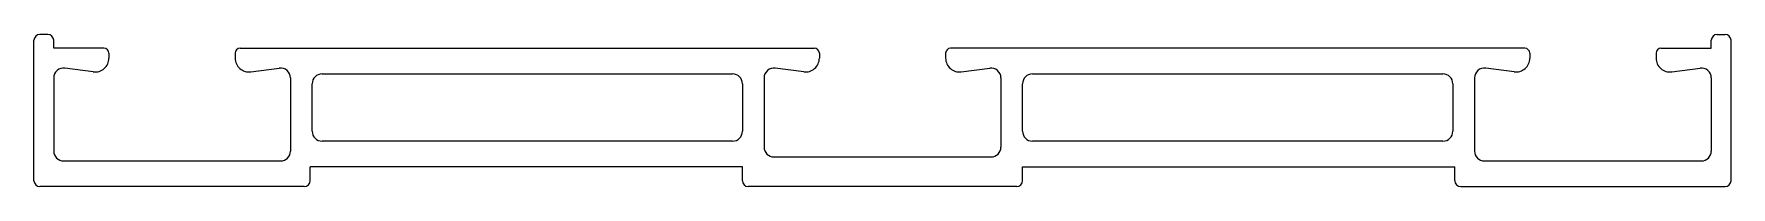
# Model space of a CAD drawing. Extents: x 1123.7 to 1209.7, y 2098.6 to 2106.3.
import ezdxf

# ---------------------------------------------------------------- set-up
doc = ezdxf.new("R2010")
doc.units = 0
doc.layers.get('0').update_dxf_attribs({"linetype": 'CONTINUOUS'})

msp = doc.modelspace()

# ---------------------------------------------------------------- linework, layer by layer
for p, q in [((1124.428, 2106.33), (1124.028, 2106.33)), ((1209.028, 2106.33), (1209.428, 2106.33)), ((1123.728, 2098.93), (1123.728, 2106.03)), ((1124.728, 2105.63), (1124.728, 2106.03)), ((1127.278, 2105.63), (1124.728, 2105.63)), ((1127.528, 2105.38), (1127.528, 2105.13)), ((1133.928, 2105.38), (1133.928, 2105.13)), ((1134.178, 2105.63), (1163.278, 2105.63)), ((1163.528, 2105.38), (1163.528, 2105.13)), ((1169.928, 2105.38), (1169.928, 2105.13)), ((1199.278, 2105.63), (1170.178, 2105.63)), ((1199.528, 2105.38), (1199.528, 2105.13)), ((1205.928, 2105.38), (1205.928, 2105.13)), ((1206.178, 2105.63), (1208.728, 2105.63)), ((1208.728, 2105.63), (1208.728, 2106.03)), ((1209.728, 2098.93), (1209.728, 2106.03)), ((1126.737, 2104.436), (1125.294, 2104.626)), ((1134.72, 2104.436), (1136.163, 2104.626)), ((1162.737, 2104.436), (1161.294, 2104.626)), ((1170.72, 2104.436), (1172.163, 2104.626)), ((1198.737, 2104.436), (1197.294, 2104.626)), ((1206.72, 2104.436), (1208.163, 2104.626)), ((1124.728, 2104.13), (1124.728, 2100.43)), ((1136.728, 2104.13), (1136.728, 2100.43)), ((1137.828, 2101.43), (1137.828, 2103.83)), ((1138.328, 2104.33), (1159.128, 2104.33)), ((1159.628, 2103.83), (1159.628, 2101.43)), ((1160.728, 2104.13), (1160.728, 2100.63)), ((1172.728, 2104.13), (1172.728, 2100.63)), ((1173.828, 2101.43), (1173.828, 2103.83)), ((1174.328, 2104.33), (1195.128, 2104.33)), ((1195.628, 2103.83), (1195.628, 2101.43)), ((1196.728, 2104.13), (1196.728, 2100.43)), ((1208.728, 2104.13), (1208.728, 2100.43)), ((1159.128, 2100.93), (1138.328, 2100.93)), ((1161.228, 2100.13), (1172.228, 2100.13)), ((1195.128, 2100.93), (1174.328, 2100.93)), ((1125.228, 2099.93), (1136.228, 2099.93)), ((1159.628, 2099.63), (1137.728, 2099.63)), ((1137.728, 2098.93), (1137.728, 2099.63)), ((1159.628, 2098.93), (1159.628, 2099.63)), ((1173.828, 2098.93), (1173.828, 2099.63)), ((1173.828, 2099.63), (1195.728, 2099.63)), ((1195.728, 2098.93), (1195.728, 2099.63)), ((1197.228, 2099.93), (1208.228, 2099.93)), ((1137.428, 2098.63), (1124.028, 2098.63)), ((1173.528, 2098.63), (1159.928, 2098.63)), ((1196.028, 2098.63), (1209.428, 2098.63))]:
    msp.add_line(p, q)
for centre, radius, start, end in [((1124.028, 2106.03), 0.3, 90, 180), ((1124.428, 2106.03), 0.3, 0, 90), ((1209.028, 2106.03), 0.3, 90, 180), ((1209.428, 2106.03), 0.3, 0, 90), ((1127.278, 2105.38), 0.25, 0, 90), ((1134.178, 2105.38), 0.25, 90, 180), ((1163.278, 2105.38), 0.25, 0, 90), ((1170.178, 2105.38), 0.25, 90, 180), ((1199.278, 2105.38), 0.25, 0, 90), ((1206.178, 2105.38), 0.25, 90, 180), ((1125.228, 2104.13), 0.5, 82.51129, 180), ((1126.828, 2105.13), 0.7, 262.51129, 0), ((1134.628, 2105.13), 0.7, 180, 277.48871), ((1136.228, 2104.13), 0.5, 0, 97.48871), ((1161.228, 2104.13), 0.5, 82.51129, 180), ((1162.828, 2105.13), 0.7, 262.51129, 0), ((1170.628, 2105.13), 0.7, 180, 277.48871), ((1172.228, 2104.13), 0.5, 0, 97.48871), ((1197.228, 2104.13), 0.5, 82.51129, 180), ((1198.828, 2105.13), 0.7, 262.51129, 0), ((1206.628, 2105.13), 0.7, 180, 277.48871), ((1208.228, 2104.13), 0.5, 0, 97.48871), ((1138.328, 2103.83), 0.5, 90, 180), ((1159.128, 2103.83), 0.5, 0, 90), ((1174.328, 2103.83), 0.5, 90, 180), ((1195.128, 2103.83), 0.5, 0, 90), ((1138.328, 2101.43), 0.5, 180, 270), ((1159.128, 2101.43), 0.5, 270, 360), ((1174.328, 2101.43), 0.5, 180, 270), ((1195.128, 2101.43), 0.5, 270, 0), ((1125.228, 2100.43), 0.5, 180, 270), ((1136.228, 2100.43), 0.5, 270, 0), ((1161.228, 2100.63), 0.5, 180, 270), ((1172.228, 2100.63), 0.5, 270, 0), ((1197.228, 2100.43), 0.5, 180, 270), ((1208.228, 2100.43), 0.5, 270, 0), ((1124.028, 2098.93), 0.3, 180, 270), ((1137.428, 2098.93), 0.3, 270, 0), ((1159.928, 2098.93), 0.3, 180, 270), ((1173.528, 2098.93), 0.3, 270, 0), ((1196.028, 2098.93), 0.3, 180, 270), ((1209.428, 2098.93), 0.3, 270, 0)]:
    msp.add_arc(centre, radius, start, end)

doc.saveas('drawing.dxf')
